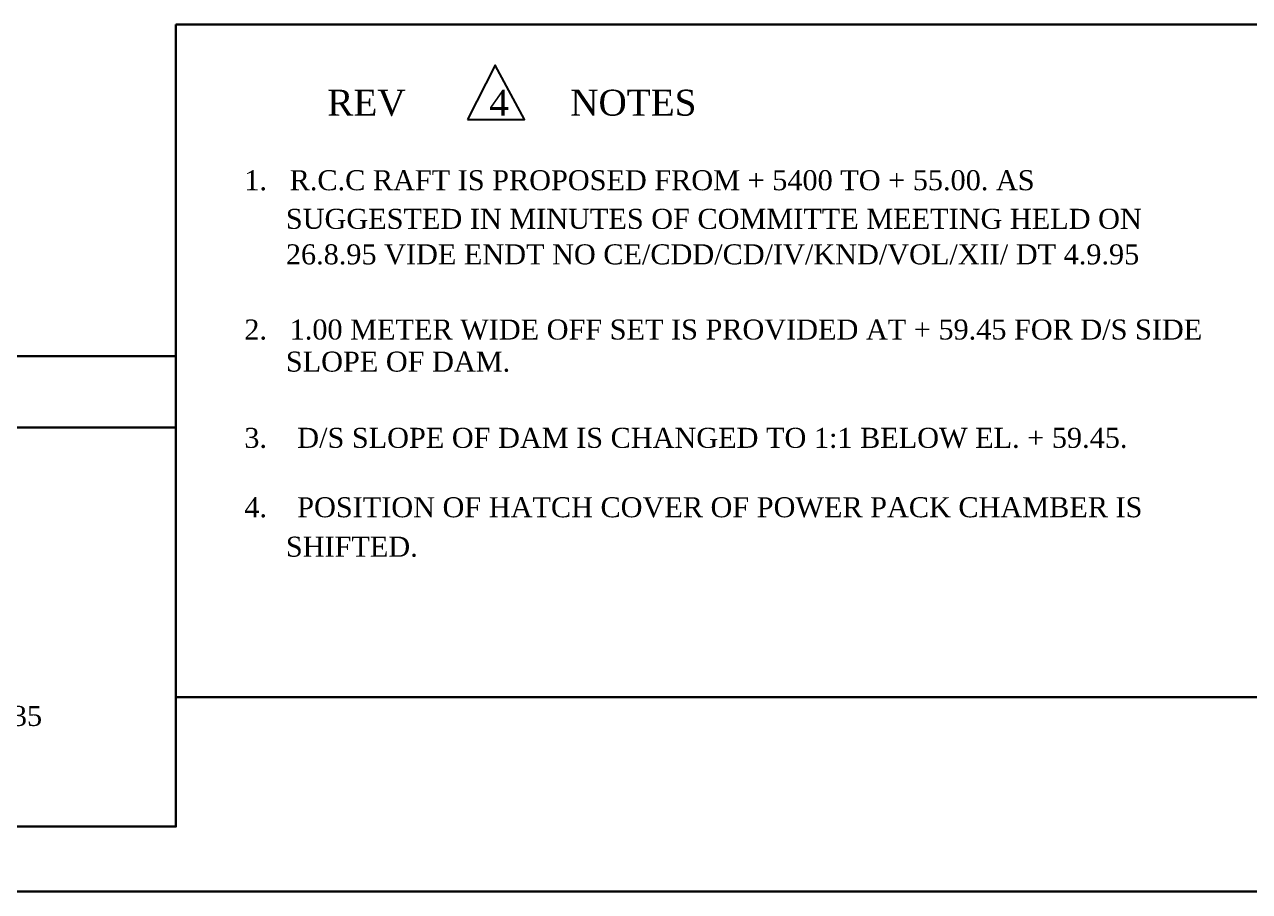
# Model space of a CAD drawing. Header units: millimetres. Extents: x 2996 to 98986, y 1917 to 60648.
# Drawn here: x 34943 to 51463, y 1917 to 13609 of the extents above; entities that cross this region are included whole.
import ezdxf

# ---------------------------------------------------------------- set-up
doc = ezdxf.new("R2010")
doc.units = ezdxf.units.MM
doc.header["$MEASUREMENT"] = 0
doc.layers.add('DWG.LINE', color=10, linetype='Continuous')
doc.layers.add('TEXT', color=7, linetype='Continuous')
doc.layers.add('TITLE', color=7, linetype='Continuous', lineweight=30)
doc.styles.get("Standard").update_dxf_attribs({"font": 'times.ttf', "height": 300})

msp = doc.modelspace()

# ---------------------------------------------------------------- linework, layer by layer
at = {"layer": 'DWG.LINE', "ltscale": 0.2}
msp.add_lwpolyline([(40915.1, 12325.4), (41684.8, 12325.4), (41291, 13058.5), (40915.1, 12325.4)], dxfattribs=at)
at = {"layer": 'TITLE', "ltscale": 0.2}
msp.add_line((2995.9, 1916.7), (98864.4, 1916.7), dxfattribs=at)
for points in [[(36983.8, 13608.6), (56746.7, 13608.6), (56746.7, 4538.8), (36983.8, 4538.8)], [(27725.1, 9134.8), (36983.8, 9134.8), (36983.8, 2792.1), (27725.1, 2792.1)]]:
    msp.add_lwpolyline(points, close=True, dxfattribs=at)
msp.add_lwpolyline([(27725.1, 8174.8), (36983.8, 8174.8)], dxfattribs=at)

# ---------------------------------------------------------------- texts
at = {"layer": 'TEXT', "ltscale": 0.2}
for s, height, p in [('REV', 350, (39025.5, 12379.5)), ('4', 350, (41209.3, 12379.5)), ('NOTES', 350, (42301.3, 12379.5)), ('1.   R.C.C RAFT IS PROPOSED FROM + 5400 TO + 55.00. AS', 270, (37907.1, 11373.7)), ('SUGGESTED IN MINUTES OF COMMITTE MEETING HELD ON', 270, (38467.3, 10852.8)), ('26.8.95 VIDE ENDT NO CE/CDD/CD/IV/KND/VOL/XII/ DT 4.9.95', 270, (38467.3, 10374)), ('2.   1.00 METER WIDE OFF SET IS PROVIDED AT + 59.45 FOR D/S SIDE', 270, (37907.1, 9360.1)), ('SLOPE OF DAM.', 270, (38467.3, 8927.6)), ('3.    D/S SLOPE OF DAM IS CHANGED TO 1:1 BELOW EL. + 59.45.', 270, (37907.1, 7899.6)), ('4.    POSITION OF HATCH COVER OF POWER PACK CHAMBER IS', 270, (37907.1, 6963.6)), ('SHIFTED.', 270, (38467.3, 6431.9)), ('PER APPROVED DRG NO KND/35', 270, (29017, 4149.6))]:
    msp.add_text(s, height=height, dxfattribs=at).set_placement(p)

doc.saveas('drawing.dxf')
